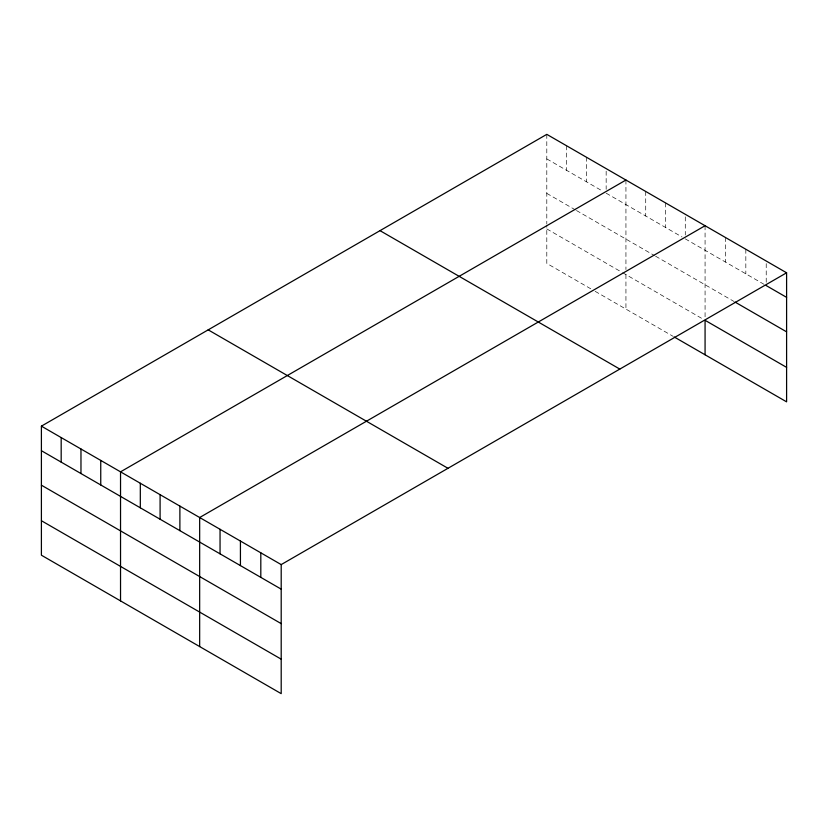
<?xml version="1.0" encoding="UTF-8"?>
<svg xmlns="http://www.w3.org/2000/svg" width="828" height="828" viewBox="0 0 828 828"><rect width="100%" height="100%" fill="white"/><g stroke="black" fill="none" stroke-linecap="round" stroke-linejoin="round"><path stroke-width="0.62" stroke-dasharray="4.14 3.1" d="M546.801 158.904L602.856 191.268M606.158 193.172L681.993 236.953M685.284 238.857L764.068 284.346M546.801 193.39L575.377 209.888M576.485 210.529L654.513 255.583M655.61 256.214L734.032 301.485M546.801 228.921L621.538 272.07M622.646 272.712L702.868 319.028M590.768 288.796L546.801 263.407L546.801 225.112M595.166 291.332L673.195 336.385M766.221 263.614L766.221 283M745.831 249.259L745.831 273.82M725.452 237.491L725.452 262.052M705.073 225.723L705.073 317.755M685.284 216.884L685.284 234.986M665.505 202.881L665.505 227.441M645.716 191.465L645.716 216.015M625.937 180.038L625.937 269.535M625.937 274.606L625.937 309.092M606.158 171.199L606.158 189.291M586.369 157.196L586.369 181.746M566.59 145.769L566.59 170.33M546.801 134.353L546.801 223.85"/><path stroke-width="1.24" d="M41.4 426.151L281.199 564.592L281.199 693.647L41.4 555.205L41.4 426.151L546.801 134.353L786.6 272.795L786.6 401.849L674.292 337.017M625.937 180.038L120.536 471.836L120.536 600.89M705.073 225.723L199.662 517.521L199.662 646.575M281.199 564.592L786.6 272.795M766.221 285.588L786.6 297.356M735.109 302.106L786.6 331.842M786.6 367.373L705.073 320.301L705.073 354.788M380.021 230.65L619.82 369.091M208.18 329.854L447.979 468.296M41.4 450.701L281.199 589.143M41.4 485.187L281.199 623.629M41.4 520.719L281.199 659.16M260.81 552.825L260.81 577.375M240.43 541.057L240.43 565.607M220.051 529.289L220.051 553.839M179.883 506.094L179.883 530.655M160.094 494.678L160.094 519.228M140.315 483.252L140.315 507.812M100.747 460.409L100.747 484.97M80.968 448.993L80.968 473.544M61.179 437.567L61.179 462.127"/></g></svg>
